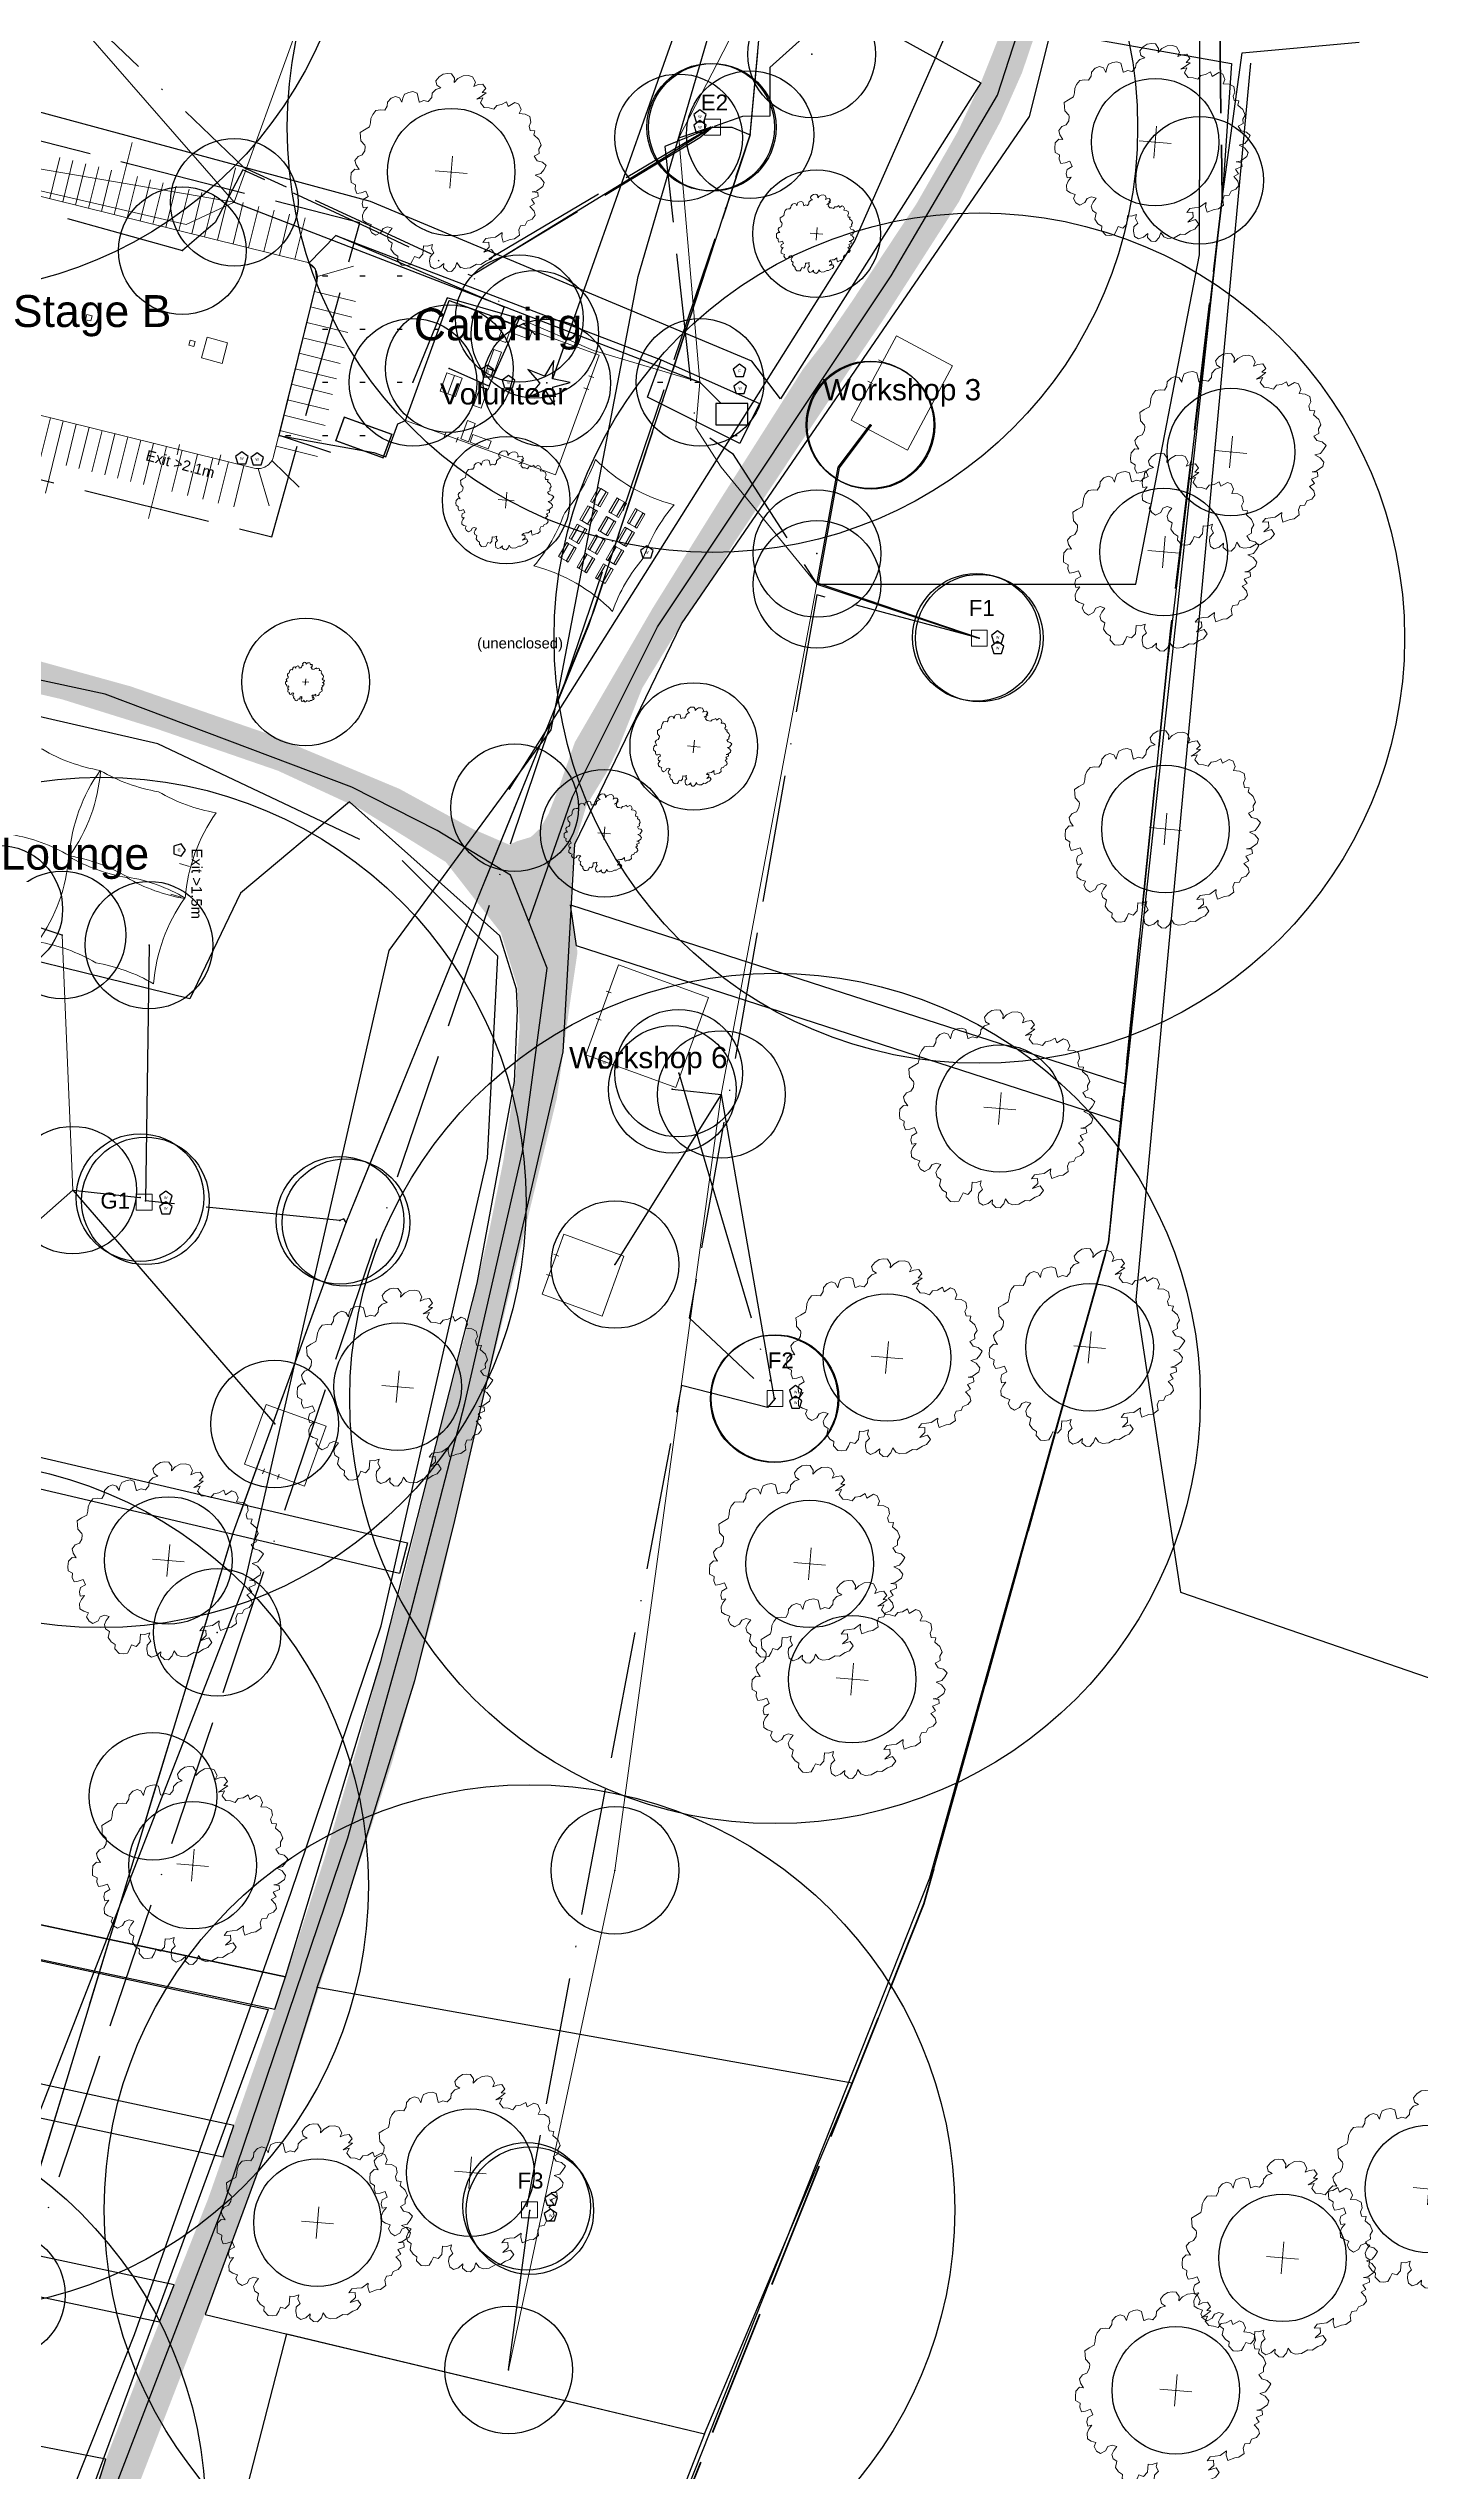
# Model space of a CAD drawing. Header units: metres. Extents: x 372109 to 376137, y 236217 to 239160.
# Drawn here: x 374267.7 to 374396.8, y 238028.4 to 238256.4 of the extents above; entities that cross this region are included whole.
import ezdxf

# ---------------------------------------------------------------- set-up
doc = ezdxf.new("R2010")
doc.units = ezdxf.units.M
doc.header["$MEASUREMENT"] = 0
doc.header["$PDMODE"] = 32
doc.header["$PDSIZE"] = 12
for name, pattern in [('ACAD_ISO02W100', [15, 12, -3]), ('ACAD_ISO05W100', [33, 24, -3, 0, -3, 0, -3]), ('ACAD_ISO11W100', [33, 12, -3, 12, -3, 0, -3])]:
    doc.linetypes.add(name, pattern=pattern)
for name, color, linetype, lineweight, true_color in [('Areas ... Backstage', 16, 'Continuous', 25, 0x800000), ('Areas ... Camping', 96, 'Continuous', 25, 0x008000), ('Fire ... Fire Blanket', 30, 'Continuous', 25, 0xff7f00), ('Fire ... Foam Extinguisher', 3, 'Continuous', 25, 0x00ff00), ('Fire ... Water Extinguisher', 1, 'Continuous', 25, 0xff0000), ('Heras (internal)', 16, 'Continuous', 25, 0x800000), ('Heras (perimeter)', 16, 'Continuous', 25, 0x800000), ('Labels', 18, 'Continuous', 25, 0x000000), ('License ... Labels', 18, 'Continuous', 25, 0x000000), ('License ... License Boundary', 1, 'ACAD_ISO02W100', 50, 0xff0000), ('License ... Music and Film', 3, 'ACAD_ISO02W100', 25, 0x00ff00), ('Lighting ... Festoon', 4, 'Continuous', 25, 0x00ffff), ('Natural ... Tree Stumps', 56, 'Continuous', 25, 0x808000), ('Natural ... Tree Symbols', 96, 'Continuous', 5, 0x008000), ('Natural ... Trees', 96, 'Continuous', 25, 0x008000), ('Natural ... Water', 176, 'Continuous', 25, 0x000080), ('NOC ... Copper', 9, 'ACAD_ISO05W100', 25, 0xc0c0c0), ('NOC ... DK', 18, 'Continuous', 13, 0x000000), ('NOC ... DK Names', 18, 'Continuous', 25, 0x000000), ('NOC ... DK Radius', 216, 'Continuous', 25, 0x800080), ('NOC ... Fibre', 2, 'ACAD_ISO11W100', 25, 0xffff00), ('NOC ... Switch', 30, 'Continuous', 25, 0xff7f00), ('Paths ... Fire', 253, 'Continuous', 25, 0xa0a0a4), ('Paths ... Roads', 56, 'Continuous', 25, 0x808000), ('Pedestrian Barrier', 6, 'Continuous', 25, 0xff00ff), ('Power ... 16', 4, 'Continuous', 25, 0x00ffff), ('Power ... 32', 5, 'Continuous', 25, 0x0000ff), ('Power ... 400-3', 1, 'Continuous', 25, 0xff0000), ('Power ... 63-3', 20, 'Continuous', 13, 0xfd5b07), ('Power ... Distro', 3, 'Continuous', 25, 0x00ff00), ('Power ... Generator', 4, 'Continuous', 25, 0x00ffff), ('Services ... Comms ... Ducts', 3, 'Continuous', 25, 0x00ff00), ('Services ... Comms ... Manholes', 3, 'Continuous', 25, 0x00ff00), ('Services ... Water Lines', 5, 'Continuous', 25, 0x0000ff), ('Services ... Water Points', 5, 'Continuous', 25, 0x0000ff), ('Streets', 18, 'Continuous', 25, 0x000000), ('Structures', 18, 'Continuous', 18, 0x000000), ('Structures ... Exits', 18, 'Continuous', 5, 0x000000), ('Structures ... Guys & Poles', 253, 'Continuous', 9, 0xa0a0a4), ('Structures ... Internal', 9, 'Continuous', 0, 0xc0c0c0), ('Water ... Labels', 136, 'Continuous', 25, 0x008080), ('Water ... Pipes', 136, 'Continuous', 25, 0x008080), ('Water ... Points', 136, 'Continuous', 25, 0x008080)]:
    doc.layers.add(name, color=color, linetype=linetype, lineweight=lineweight, true_color=true_color)
doc.styles.add('textstyle112', font='Arial.ttf')
doc.styles.add('textstyle115', font='Arial.ttf')
doc.styles.add('textstyle125', font='Arial.ttf')
doc.styles.add('textstyle14', font='Arial.ttf')
doc.styles.add('textstyle148', font='Arial.ttf')
doc.styles.add('textstyle149', font='Arial.ttf')
doc.styles.add('textstyle150', font='Arial.ttf')
doc.styles.add('textstyle151', font='Arial.ttf')
doc.styles.add('textstyle152', font='Arial.ttf')
doc.styles.add('textstyle16', font='Arial.ttf')
doc.styles.add('textstyle167', font='Arial.ttf')
doc.styles.add('textstyle17', font='Arial.ttf')
doc.styles.add('textstyle178', font='Arial.ttf')
doc.styles.add('textstyle55', font='Arial.ttf')
doc.styles.add('textstyle61', font='Arial.ttf')
doc.styles.add('textstyle62', font='Arial.ttf')
doc.styles.add('textstyle80', font='Arial.ttf')
pattern_1 = [(0, (0, 0), (0, 5), [0.5, -3])]

# ---------------------------------------------------------------- blocks, each defined once
blk = doc.blocks.new('Table 6ft')
at = {"layer": 'Structures ... Internal', "flags": 128}
blk.add_lwpolyline([(-0.9144, -0.381), (0.9144, -0.381), (0.9144, 0.381), (-0.9144, 0.381)], close=True, dxfattribs=at)
blk = doc.blocks.new('Fire Extinguisher - Water')
at = {"layer": 'Fire ... Water Extinguisher'}
for p, q in [((0, 0.62), (-0.59, 0.19)), ((-0.59, 0.19), (-0.37, -0.5)), ((0.59, 0.19), (0, 0.62)), ((0.37, -0.5), (0.59, 0.19)), ((-0.37, -0.5), (0.37, -0.5))]:
    blk.add_line(p, q, dxfattribs=at)
at = {"layer": 'Fire ... Water Extinguisher', "insert": (0, 0), "char_height": 0.05, "attachment_point": 5, "style": 'textstyle17'}
blk.add_mtext('\\H0.25;W', dxfattribs=at)
blk = doc.blocks.new('Clearspan 12x15')
at = {"layer": 'Structures', "flags": 128}
blk.add_lwpolyline([(9, -6), (9, 6), (-6, 6), (-6, -6)], close=True, dxfattribs=at)
blk = doc.blocks.new('Cold Room 2.4x4.8')
at = {"layer": 'Structures', "flags": 128}
blk.add_lwpolyline([(-2.4, -1.2), (2.4, -1.2), (2.4, 1.2), (-2.4, 1.2)], close=True, dxfattribs=at)
at = {"layer": 'Structures ... Internal'}
for p, q in [((2.35, 1.15), (-2.35, 1.15)), ((-2.35, 1.15), (-2.35, -1.15)), ((2.35, -1.15), (2.35, 1.15)), ((-2.35, -1.15), (2.35, -1.15))]:
    blk.add_line(p, q, dxfattribs=at)
blk = doc.blocks.new('Fire Blanket')
at = {"layer": 'Fire ... Fire Blanket'}
for p, q in [((-0.01, 0.63), (-0.6, 0.19)), ((-0.6, 0.19), (-0.37, -0.52)), ((0.6, 0.2), (-0.01, 0.63)), ((0.38, -0.51), (0.6, 0.2)), ((-0.37, -0.52), (0.38, -0.51))]:
    blk.add_line(p, q, dxfattribs=at)
at = {"layer": 'Fire ... Fire Blanket', "insert": (0, 0), "char_height": 1, "attachment_point": 5, "style": 'textstyle14'}
blk.add_mtext('\\H0.25;B', dxfattribs=at)
blk = doc.blocks.new('Generator')
at = {"layer": 'Power ... Generator', "flags": 128}
blk.add_lwpolyline([(-1.5, -1), (1.5, -1), (1.5, 1), (-1.5, 1)], close=True, dxfattribs=at)
blk = doc.blocks.new('Fire Extinguisher - Foam')
at = {"layer": 'Fire ... Foam Extinguisher'}
for p, q in [((-0.01, 0.63), (-0.6, 0.19)), ((-0.6, 0.19), (-0.37, -0.52)), ((0.6, 0.2), (-0.01, 0.63)), ((0.38, -0.51), (0.6, 0.2)), ((-0.37, -0.52), (0.38, -0.51))]:
    blk.add_line(p, q, dxfattribs=at)
at = {"layer": 'Fire ... Foam Extinguisher', "insert": (0, 0), "char_height": 1, "attachment_point": 5, "style": 'textstyle16'}
blk.add_mtext('\\H0.25;F', dxfattribs=at)
blk = doc.blocks.new('Clearspan 9x9')
at = {"layer": 'Structures', "flags": 128}
blk.add_lwpolyline([(4.5, -4.5), (4.5, 4.5), (-4.5, 4.5), (-4.5, -4.5)], close=True, dxfattribs=at)
blk = doc.blocks.new('Capri 28x38ft')
at = {"layer": 'Structures', "flags": 128}
blk.add_lwpolyline([(-5.7912, -4.2672, -0.0912408), (0, -4.2672, -0.0912408), (5.7912, -4.2672, -0.13580954), (5.7912, 4.2672, -0.0912408), (0, 4.2672, -0.0912408), (-5.7912, 4.2672, -0.13580954)], format="xyb", close=True, dxfattribs=at)
blk = doc.blocks.new('Tree')
at = {"layer": 'Natural ... Tree Symbols', "linetype": 'ByBlock'}
for p, q in [((-1.5, 0), (1.5, 0)), ((0, -1.5), (0, 1.5))]:
    blk.add_line(p, q, dxfattribs=at)
blk.add_lwpolyline([(-0.97, -7.72), (-1.22, -7.33), (-1.15, -6.93), (-1.6, -7.13), (-1.99, -7.13), (-1.99, -7.91), (-2.31, -8.32), (-2.76, -8.22), (-2.89, -8.61), (-3.08, -9.01), (-3.47, -9.11), (-3.85, -9.11), (-4.3, -8.71), (-4.3, -8.32), (-4.69, -8.11), (-5.01, -7.72), (-4.94, -7.13), (-5.32, -6.93), (-5.46, -6.53), (-5.32, -6.14), (-5.07, -5.74), (-5.52, -5.64), (-5.91, -5.83), (-6.09, -6.24), (-6.54, -6.53), (-6.93, -6.33), (-7.19, -5.94), (-7.06, -5.55), (-7.51, -5.44), (-7.89, -5.25), (-7.96, -4.75), (-7.83, -4.36), (-7.57, -3.96), (-7.96, -4.06), (-8.08, -3.66), (-8.02, -3.27), (-7.57, -2.97), (-7.83, -2.47), (-8.28, -2.67), (-8.66, -2.77), (-8.86, -2.37), (-8.86, -1.98), (-9.3, -1.78), (-9.36, -1.39), (-9.36, -0.89), (-9.04, -0.5), (-8.66, -0.5), (-8.98, -0.09), (-9.11, 0.3), (-8.86, 0.69), (-8.47, 0.89), (-8.28, 1.3), (-8.28, 1.69), (-8.32, 1.81), (-8.73, 2.18), (-8.79, 2.58), (-8.86, 2.97), (-8.47, 3.27), (-8.02, 3.57), (-7.96, 3.96), (-7.96, 4.36), (-7.83, 4.76), (-7.57, 5.15), (-7.12, 5.25), (-6.74, 5.25), (-6.54, 5.65), (-6.54, 6.04), (-6.22, 6.44), (-5.84, 6.63), (-5.46, 6.54), (-5.19, 6.14), (-5.14, 6.54), (-5.01, 6.93), (-4.62, 7.13), (-4.24, 7.23), (-3.85, 7.13), (-3.59, 6.34), (-3.53, 6.3), (-3.14, 6.5), (-2.76, 6.44), (-2.73, 6.44), (-2.44, 6.83), (-2.44, 7.23), (-2.12, 7.63), (-1.67, 7.82), (-2.05, 8.02), (-2.19, 8.42), (-1.92, 8.82), (-1.54, 9.12), (-1.15, 9.21), (-0.77, 9.21), (-0.45, 8.82), (-0.45, 8.42), (-0.13, 8.82), (0.32, 9.12), (0.83, 9.21), (1.22, 9.12), (1.54, 8.62), (1.41, 8.22), (1.8, 8.42), (2.25, 8.52), (2.57, 8.12), (2.25, 7.73), (2.63, 7.73), (2.18, 7.33), (1.8, 7.04), (2.37, 7.23), (2.18, 6.74), (2.57, 6.34), (3.02, 6.34), (3.47, 6.24), (3.72, 6.63), (4.17, 6.74), (4.62, 7.04), (4.81, 6.63), (5.39, 7.04), (5.77, 6.93), (6.03, 6.44), (5.9, 6.04), (6.47, 6.04), (6.92, 5.85), (7.06, 5.35), (6.92, 4.96), (7.06, 4.55), (7.51, 4.55), (7.44, 4.16), (7.96, 3.77), (8.21, 3.27), (8.02, 2.88), (8.08, 2.47), (7.64, 2.18), (7.96, 1.78), (8.47, 1.69), (8.86, 1.39), (8.66, 0.99), (8.41, 0.6), (7.89, 0.41), (8.41, 0.2), (8.79, -0.2), (8.72, -0.59), (8.14, -1.09), (7.76, -1.19), (8.27, -1.19), (8.34, -1.58), (7.76, -1.88), (8.08, -2.28), (7.64, -2.58), (8.08, -2.97), (8.21, -3.36), (7.96, -3.75), (7.51, -3.96), (7.37, -4.36), (6.92, -4.45), (6.8, -4.85), (6.92, -5.34), (6.47, -5.74), (6.09, -5.83), (5.45, -6.14), (5.26, -5.64), (5.26, -5.25), (4.68, -5.74), (4.23, -5.83), (3.78, -5.94), (3.53, -6.33), (4.1, -6.24), (4.17, -6.72), (3.72, -7.22), (4.42, -6.93), (4.75, -7.33), (4.42, -7.82), (4.04, -8.02), (3.53, -8.41), (3.14, -8.41), (2.57, -8.8), (1.99, -8.91), (1.6, -8.8), (1.28, -8.41), (1.15, -8.91), (0.83, -9.3), (0.45, -9.3), (0.06, -9.01), (0.06, -8.61), (-0.32, -9.01), (-0.77, -9.21), (-1.15, -9.01), (-1.29, -8.52), (-1.29, -8.11)], close=True, dxfattribs=at)
blk = doc.blocks.new('5ft Picnic Bench')
at = {"layer": 'Structures ... Internal', "flags": 128}
for points in [[(-0.76, 0.32), (0.76, 0.32), (0.76, 0.52), (-0.76, 0.52)], [(-0.76, -0.29), (0.76, -0.29), (0.76, 0.29), (-0.76, 0.29)], [(-0.76, -0.52), (0.76, -0.52), (0.76, -0.32), (-0.76, -0.32)]]:
    blk.add_lwpolyline(points, close=True, dxfattribs=at)
blk = doc.blocks.new('Clearspan 9x6')
at = {"layer": 'Structures', "flags": 128}
blk.add_lwpolyline([(4.5, -3), (4.5, 3), (-4.5, 3), (-4.5, -3)], close=True, dxfattribs=at)
blk = doc.blocks.new('Clearspan 6x6')
at = {"layer": 'Structures', "flags": 128}
blk.add_lwpolyline([(3, -3), (3, 3), (-3, 3), (-3, -3)], close=True, dxfattribs=at)

msp = doc.modelspace()

# ---------------------------------------------------------------- hatches: boundary and pattern name
at = {"layer": 'Areas ... Backstage', "transparency": 33554687}
h = msp.add_hatch(dxfattribs=at)
h.set_pattern_fill('ACAD_ISO07W100', color=256, style=0, pattern_type=0)
h.set_pattern_definition(pattern_1)
h.paths.add_polyline_path([(374294.75, 238238.82), (374292.21, 238236.21), (374292.8, 238235.66), (374292.97, 238234.53), (374289.38, 238220), (374298.31, 238218.41), (374299.45, 238218), (374300.57, 238221.08), (374301.31, 238221.41), (374305.41, 238232.69), (374310.2, 238230.98), (374310.57, 238232.08)], flags=0)
h = msp.add_hatch(dxfattribs=at)
h.set_pattern_fill('ACAD_ISO07W100', color=256, style=0, pattern_type=0)
h.set_pattern_definition(pattern_1)
h.paths.add_polyline_path([(374334.6, 238223), (374332.76, 238219.25), (374324.06, 238223.6), (374325.35, 238227.1)], flags=0)
at = {"layer": 'Paths ... Roads', "transparency": 33554687}
for points in [[(374311.08, 238181.49), (374316.83, 238175.83), (374316.95, 238178.56), (374317.23, 238181.56), (374318.33, 238185.2), (374320.19, 238188.24), (374321.34, 238190.62), (374323.57, 238196.23), (374327.25, 238202.27), (374330.41, 238206.96), (374332.23, 238209.92), (374337.11, 238217.25), (374342.17, 238224.86), (374346.14, 238230.73), (374349.26, 238235.59), (374353.39, 238242.03), (374355.46, 238246.15), (374357.28, 238249.56), (374359.3, 238254.13), (374360.92, 238258.91), (374363.19, 238265.51), (374365.01, 238271.02), (374366.51, 238276.64), (374368.05, 238281.7), (374370.19, 238287.74), (374372.1, 238292.68), (374373.55, 238296.08), (374376.19, 238298.18), (374379.75, 238298.79), (374383.39, 238297.9), (374389.34, 238296.44), (374396.51, 238294.34), (374405.5, 238291.75), (374409.35, 238290.69), (374411.65, 238293.57), (374400.64, 238296.52), (374392.34, 238298.91), (374384.53, 238302.07), (374381, 238305.59), (374373.03, 238308.91), (374370.76, 238302.68), (374368.17, 238294.42), (374367.08, 238289.56), (374364.69, 238281.46), (374362.34, 238273.97), (374360.76, 238268.5), (374358.49, 238262.15), (374357.36, 238258.06), (374355.41, 238253.16), (374353.27, 238248.62), (374349.38, 238241.82), (374343.31, 238232.63), (374340.68, 238228.79), (374338.69, 238226.23), (374330.68, 238213.6), (374324.56, 238203.76), (374317.23, 238191.13), (374315.86, 238187.24), (374314.76, 238184.41), (374313.99, 238183.07), (374313.1, 238182.22), (374311.77, 238181.82)], [(374158.92, 238195.58), (374159.41, 238192.26), (374171.23, 238194.13), (374186.78, 238196.07), (374196.98, 238197.2), (374209.61, 238198.66), (374219.82, 238200.12), (374232.13, 238200.69), (374240.79, 238200.12), (374249.21, 238199.15), (374258.53, 238197.61), (374268.97, 238195.18), (374277.8, 238192.43), (374289.3, 238188.46), (374296.99, 238184.9), (374305.09, 238179.87), (374310.27, 238173.23), (374311.81, 238168.21), (374312.05, 238164.25), (374311.65, 238159.55), (374310.51, 238151.78), (374309.14, 238144.97), (374307.11, 238136.15), (374304.2, 238125.13), (374301.2, 238112.83), (374296.91, 238097.12), (374293.67, 238086.1), (374289.54, 238073.47), (374282.74, 238054.12), (374276.34, 238037.92), (374269.94, 238021.4), (374264.68, 238007.64), (374253.91, 237977.43), (374246.95, 237959.7), (374239.74, 237941.72), (374236.82, 237936.86), (374235.28, 237935.89), (374233.18, 237935.24), (374231.32, 237935.73), (374224.84, 237938.64), (374221.6, 237932.73), (374224.76, 237929.65), (374227.19, 237926.74), (374229.13, 237923.01), (374228, 237917.75), (374222.65, 237904.63), (374213.99, 237880.99), (374207.59, 237862.52), (374202.81, 237851.11), (374197.63, 237840.34), (374191.64, 237829.81), (374187.75, 237823.65), (374182.89, 237818.96), (374179.73, 237817.01), (374186.78, 237813.94), (374189.53, 237818.88), (374194.39, 237825.52), (374200.63, 237834.02), (374203.95, 237840.98), (374205.16, 237846.09), (374208.56, 237853.94), (374211.88, 237862.36), (374215.69, 237873.05), (374223.7, 237894.51), (374230.02, 237908.11), (374233.02, 237913.38), (374236.42, 237923.58), (374241.44, 237936.38), (374247.92, 237952.17), (374250.35, 237957.51), (374255.69, 237972.25), (374260.55, 237985.93), (374267.27, 238004.23), (374274.15, 238021.89), (374283.3, 238045.53), (374288.89, 238060.68), (374295.45, 238081.08), (374300.07, 238095.25), (374304.28, 238110.48), (374307.44, 238124.57), (374312.13, 238143.6), (374315.53, 238157.61), (374316.75, 238166.43), (374317.48, 238171.37), (374316.83, 238175.83), (374311.08, 238181.49), (374307.68, 238182.95), (374300.71, 238186.76), (374288.32, 238191.94), (374275.45, 238196.39), (374263.46, 238199.71), (374247.03, 238202.63), (374236.26, 238203.76), (374224.84, 238204.01), (374213.66, 238203.12), (374189.78, 238200.36), (374170.42, 238197.04)]]:
    msp.add_hatch(color=256, dxfattribs=at).paths.add_polyline_path(points, flags=0)

# ---------------------------------------------------------------- linework, layer by layer
at = {"layer": 'Areas ... Backstage', "flags": 128}
msp.add_lwpolyline([(374294.75, 238238.82), (374292.21, 238236.21), (374292.8, 238235.66), (374292.97, 238234.53), (374289.38, 238220), (374298.31, 238218.41), (374299.45, 238218), (374300.57, 238221.08), (374301.31, 238221.41), (374305.41, 238232.69), (374310.2, 238230.98), (374310.57, 238232.08), (374294.75, 238238.82), (374294.75, 238238.82)], dxfattribs=at)
msp.add_lwpolyline([(374199.22, 238005.1), (374239.41, 237997.06), (374242.82, 238007.54), (374250.12, 238005.36), (374248.52, 238000.99), (374259.98, 237996.91), (374265, 237996), (374269, 238008), (374281, 238006), (374281, 238006), (374290.15, 238041.39), (374329.44, 238032.01), (374301.43, 237960.2), (374286.33, 237963.18), (374283, 237957), (374236.72, 237922.36), (374227.59, 237924.16), (374225.21, 237917.77), (374224.02, 237917.69), (374189.48, 237925.74), (374149, 237935), (374152, 237952), (374185, 237946)], close=True, dxfattribs=at)
at = {"layer": 'Areas ... Camping', "flags": 128}
for points in [[(374289.64, 238289.51), (374346.39, 238285.36), (374342.12, 238260.51), (374355.41, 238253.16), (374336.58, 238223.43), (374333.88, 238227), (374298, 238242), (374264.47, 238251.06), (374223, 238259), (374230, 238270), (374236, 238277), (374243, 238274), (374253, 238289)], [(374372.86, 238197.64), (374367.43, 238144.1), (374350.07, 238081.85), (374343.32, 238064.98), (374293, 238074), (374295.45, 238081.08), (374302.17, 238102.87), (374305.86, 238117.52), (374316.14, 238162.02), (374317.23, 238181.56), (374327.25, 238202.27), (374360, 238250), (374362, 238258), (374379, 238255), (374378.12, 238242.25)], [(374296.04, 238185.54), (374285.79, 238176.94), (374281, 238167), (374255.24, 238173.34), (374225, 238173), (374212, 238157), (374187, 238161), (374174.96, 238099.34), (374208.82, 238092.24), (374290, 238075), (374298.98, 238104.65), (374308.05, 238140.24), (374311.57, 238159.23), (374311.85, 238165.91), (374311.73, 238167.9), (374310.19, 238172.92), (374296.04, 238185.54)], [(374215.18, 238087.62), (374288.39, 238071.92), (374267.33, 238014.56), (374265.65, 238010.07), (374245, 238014), (374242.5, 238006.57), (374239.41, 237997.06), (374199.22, 238005.1), (374185, 237946), (374152, 237952), (374149.28, 237952.62), (374165.03, 238048.69), (374204.79, 238041.01)], [(374288.45, 238059.49), (374282.45, 238043.22), (374329.44, 238032.01), (374343.32, 238064.98), (374293, 238074)]]:
    msp.add_lwpolyline(points, close=True, dxfattribs=at)
at = {"layer": 'Heras (internal)'}
for p, q in [((374324.06, 238223.6), (374325.35, 238227.1)), ((374325.35, 238227.1), (374334.6, 238223)), ((374332.76, 238219.25), (374324.06, 238223.6)), ((374334.6, 238223), (374332.76, 238219.25)), ((374282.45, 238043.22), (374329.44, 238032.01))]:
    msp.add_line(p, q, dxfattribs=at)
at = {"layer": 'Heras (perimeter)', "flags": 128}
msp.add_lwpolyline([(374003.72, 237965.11), (374001.89, 237943.92), (374006.51, 237936.07), (374027.59, 237925.79), (374046.75, 237938.45), (374055.03, 237955.12), (374057.99, 237958.55), (374066.62, 237958.08), (374074.32, 237954.02), (374134.45, 237938.74), (374162.92, 237931.43), (374189.48, 237925.74), (374224.02, 237917.69), (374225.21, 237917.77), (374227.59, 237924.16), (374236.72, 237922.36), (374283, 237957), (374286.33, 237963.18), (374301.43, 237960.2), (374350.62, 238084.29), (374367.43, 238144.1), (374378.12, 238242.25), (374380, 238256), (374391, 238257)], dxfattribs=at)
at = {"layer": 'License ... License Boundary', "flags": 128}
msp.add_lwpolyline([(374191.54, 238455.62), (374198.75, 238453.27), (374202.8, 238449.22), (374203.12, 238443.96), (374200.05, 238438.7), (374197.29, 238434.97), (374188.63, 238427.04), (374181.74, 238422.91), (374180.21, 238402.42), (374174.78, 238385.58), (374166.44, 238370.51), (374158.59, 238361.36), (374160.04, 238344.92), (374159.4, 238330.75), (374153.65, 238324.52), (374151.86, 238310.35), (374135.83, 238290.91), (374130.81, 238274.72), (374130.62, 238258.86), (374133.42, 238247.48), (374130.92, 238230.28), (374131.05, 238216.12), (374127.88, 238208.87), (374119.34, 238199.9), (374107.1, 238191.12), (374103.14, 238189.29), (374096.6, 238192.89), (374092.31, 238179.02), (374099.96, 238175.6), (374102.16, 238169.42), (374103.22, 238162.44), (374102.04, 238157.71), (374099.06, 238152.99), (374096.6, 238144.11), (374094.35, 238138.79), (374082.05, 238119.57), (374075.08, 238110.94), (374070.35, 238101.48), (374066.8, 238091.9), (374058.99, 238087.76), (374051.37, 238086.85), (374042.95, 238084.5), (374025.7, 238072.44), (374011.13, 238061.1), (374003.27, 238042.07), (373997.6, 238031.79), (373997.93, 238021.74), (373998.74, 238015.27), (373990.72, 237997.77), (373993.96, 237987.17), (373994.44, 237967.33), (373997.28, 237951.78), (374006.51, 237936.07), (374018.01, 237930.32), (374027.59, 237925.79), (374046.75, 237938.45), (374051.6, 237947.2), (374055.03, 237955.12), (374057.99, 237958.55), (374066.62, 237958.08), (374074.32, 237954.02), (374081.83, 237952.18), (374100.44, 237947.57), (374134.45, 237938.74), (374153.4, 237933.64), (374181.66, 237927.16), (374207.33, 237920.93), (374224.02, 237917.69), (374225.21, 237917.77), (374227.59, 237924.16), (374236.72, 237922.36), (374242.88, 237936.88), (374251.71, 237957.29), (374257.05, 237969.03), (374301.43, 237960.2), (374350.07, 238081.85), (374367.43, 238144.1), (374373.26, 238201.59), (374378.12, 238242.25), (374377.47, 238290.02), (374377.95, 238296.18), (374399.01, 238291.64), (374454.73, 238276.03), (374505.01, 238380.71), (374430, 238410), (374415.05, 238418.16), (374382.22, 238433.54), (374364.22, 238444.46), (374191.87, 238462.99)], close=True, dxfattribs=at)
at = {"layer": 'License ... Music and Film', "flags": 128}
msp.add_lwpolyline([(374242, 238222), (374288.74, 238210.46), (374297, 238240), (374250, 238252)], close=True, dxfattribs=at)
at = {"layer": 'Lighting ... Festoon', "flags": 128}
for points in [[(374311.06, 238186.7), (374343.55, 238238.25), (374359.7, 238274.83), (374370, 238310), (374362.03, 238426.38), (374344.52, 238410.82), (374320.4, 238377.74), (374292.19, 238332.8), (374270, 238310), (374238.88, 238277.94), (374224.58, 238260.37), (374203.62, 238225.93), (374183, 238209), (374186.3, 238200.45)], [(374297, 238182), (374278, 238191), (374243, 238199), (374219, 238199), (374191, 238196), (374185.77, 238166.57), (374177, 238111), (374170, 238071), (374164, 238037), (374157, 237995), (374147, 237936)], [(374268.68, 238023.39), (374275.8, 238041.33), (374290.53, 238082.85), (374299, 238108), (374309, 238152), (374310, 238171), (374301, 238180)]]:
    msp.add_lwpolyline(points, dxfattribs=at)
at = {"layer": 'Natural ... Tree Stumps'}
for p in [(374339.51, 238255.87), (374340, 238208.89)]:
    msp.add_point(p, dxfattribs=at)
at = {"layer": 'Natural ... Trees'}
for p in [(374371.82, 238247.59), (374305.6, 238244.77), (374339.97, 238238.98), (374378.95, 238218.44), (374310.77, 238213.91), (374372.63, 238209.04), (374291.9, 238196.8), (374328.42, 238190.74), (374320, 238182.57), (374372.79, 238182.97), (374357.21, 238156.68), (374346.6, 238133.25), (374365.66, 238134.22), (374300.56, 238130.5), (374278.99, 238114.16), (374339.33, 238113.84), (374343.32, 238102.99), (374281.29, 238085.49), (374307.39, 238056.57), (374397.57, 238055.03), (374293.02, 238051.87), (374383.8, 238048.55), (374373.76, 238036.08)]:
    msp.add_point(p, dxfattribs=at)
at = {"layer": 'Natural ... Water', "flags": 128}
msp.add_lwpolyline([(374380.8, 238255.02), (374370.01, 238138.69), (374374.21, 238111.19), (374418.8, 238095.8), (374461.3, 238102.2), (374492.9, 238096.3), (374559, 238068.8)], dxfattribs=at)
at = {"layer": 'NOC ... Copper'}
for p, q in [((374277.18, 238172.05), (374276.84, 238147.99)), ((374327, 238160), (374336.06, 238129.4))]:
    msp.add_line(p, q, dxfattribs=at)
at = {"layer": 'NOC ... Copper', "flags": 128}
for points in [[(374346, 238264), (374335.57, 238254.61), (374335.56, 238250.03), (374333, 238250), (374330.17, 238248.99)], [(374330.17, 238248.99), (374325.8, 238246.2), (374307.5, 238235), (374313.47, 238229.52)]]:
    msp.add_lwpolyline(points, dxfattribs=at)
at = {"layer": 'NOC ... Copper'}
msp.add_lwpolyline([(374355.28, 238200.93), (374340.15, 238206.07), (374342.13, 238216.96), (374345.09, 238220.94)], dxfattribs=at)
at = {"layer": 'NOC ... DK', "flags": 128}
for points in [[(374329.42, 238248.24), (374330.92, 238248.24), (374330.92, 238249.74), (374329.42, 238249.74)], [(374354.53, 238200.18), (374356.03, 238200.18), (374356.03, 238201.68), (374354.53, 238201.68)], [(374275.96, 238147.11), (374277.46, 238147.11), (374277.46, 238148.61), (374275.96, 238148.61)], [(374335.31, 238128.65), (374336.81, 238128.65), (374336.81, 238130.15), (374335.31, 238130.15)], [(374312.21, 238052.31), (374313.71, 238052.31), (374313.71, 238053.81), (374312.21, 238053.81)]]:
    msp.add_lwpolyline(points, close=True, dxfattribs=at)
at = {"layer": 'NOC ... DK Radius'}
for centre in [(374256.69, 238273.37), (374330.17, 238248.99), (374355.28, 238200.93), (374272.65, 238147.84), (374336.06, 238129.4), (374257.81, 238083.58), (374312.96, 238053.06), (374242.51, 238024.43)]:
    msp.add_circle(centre, 40, dxfattribs=at)
at = {"layer": 'NOC ... Fibre', "flags": 128}
for points in [[(374338.23, 238302.56), (374338.84, 238302.36), (374339.44, 238302.56), (374337.01, 238284.26), (374333.69, 238248.21), (374243.03, 237980.35), (374242, 237983)], [(374256.69, 238273.37), (374286.09, 238245.22), (374307.19, 238235.48), (374328.46, 238248.05), (374330.17, 238248.99)], [(374330.17, 238248.99), (374329, 238248), (374307.5, 238235), (374298.6, 238239.14), (374286, 238245), (374283.39, 238240.02), (374280.31, 238237.39)], [(374330.17, 238248.99), (374332, 238249), (374333.72, 238248.28), (374318.98, 238203.45), (374311.57, 238184.98), (374295.71, 238145.96), (374295.3, 238145.8), (374295.14, 238146.15)], [(374330.17, 238248.99), (374325.69, 238247.18), (374328.61, 238220.7), (374332.06, 238218.29), (374340, 238206), (374355.28, 238200.93)], [(374355.28, 238200.93), (374340, 238205), (374328, 238137), (374336.06, 238129.4)], [(374242, 237983), (374243.03, 237980.29), (374247.38, 237993.7), (374251, 238005), (374263.29, 238045.08), (374277.55, 238091.96), (374285.14, 238116.87), (374295.71, 238145.95), (374295.5, 238146.3), (374295.14, 238146.15)], [(374336.06, 238129.4), (374335.34, 238128.56), (374327.25, 238130.61), (374312.7, 238053.4)]]:
    msp.add_lwpolyline(points, dxfattribs=at)
at = {"layer": 'NOC ... Fibre'}
for points in [[(374254.51, 238236.41), (374255.05, 238244.46), (374280.31, 238237.39)], [(374295.14, 238146.15), (374294.5, 238146.2), (374276.84, 238147.99)]]:
    msp.add_lwpolyline(points, dxfattribs=at)
at = {"layer": 'NOC ... Switch'}
for p in [(374330.17, 238248.99), (374280.31, 238237.39), (374313.47, 238229.52), (374345.09, 238220.94), (374355.28, 238200.93), (374277.18, 238172.05), (374327, 238160), (374276.84, 238147.99), (374295.14, 238146.15), (374336.06, 238129.4), (374312.7, 238053.4)]:
    msp.add_point(p, dxfattribs=at)
at = {"layer": 'Paths ... Fire', "flags": 128}
for points in [[(374368.57, 238155.44), (374317.39, 238171.97), (374316.83, 238175.83), (374369, 238159), (374368.57, 238155.44)], [(374285.14, 238061), (374213.58, 238076.37), (374212.88, 238073.24), (374284.15, 238058.04), (374285.14, 238061)]]:
    msp.add_lwpolyline(points, dxfattribs=at)
for points in [[(374301.48, 238115.83), (374300.74, 238112.92), (374180.63, 238141.11), (374181.1, 238143.9), (374301.49, 238115.83)], [(374173.07, 238096.57), (374289, 238071.95), (374290, 238075), (374173.6, 238099.72)], [(374168.54, 238069.69), (374167.88, 238065.73), (374278.15, 238042.52), (374279.54, 238046.02)], [(374165.33, 238050.55), (374164.74, 238046.84), (374272, 238026), (374273.12, 238029.61)]]:
    msp.add_lwpolyline(points, close=True, dxfattribs=at)
at = {"layer": 'Pedestrian Barrier'}
for p, q in [((374294.75, 238238.82), (374325.35, 238227.1)), ((374294.29, 238218.38), (374289.55, 238219.95))]:
    msp.add_line(p, q, dxfattribs=at)
at = {"layer": 'Power ... 16', "flags": 128}
msp.add_lwpolyline([(374269, 238173), (374266, 238174), (374263.05, 238175.43)], dxfattribs=at)
at = {"layer": 'Power ... 32'}
for p, q in [((374376, 238277), (374376, 238244)), ((374327, 238248), (374330, 238249)), ((374340, 238206), (374355, 238201)), ((374331, 238158), (374321, 238142)), ((374326.4, 238158.49), (374331, 238158)), ((374331, 238158), (374335.98, 238129.37)), ((374270, 238149), (374276.33, 238148.3)), ((374270, 238149), (374289, 238127)), ((374311, 238038), (374313, 238053))]:
    msp.add_line(p, q, dxfattribs=at)
at = {"layer": 'Power ... 32', "flags": 128}
for points in [[(374340, 238206), (374370, 238206), (374376, 238237), (374376, 238244)], [(374312, 238231), (374305.21, 238232.94), (374302, 238225)], [(374312, 238231), (374309.15, 238224.64), (374305.42, 238226.29)], [(374340, 238206), (374342, 238217), (374345, 238221)]]:
    msp.add_lwpolyline(points, dxfattribs=at)
at = {"layer": 'Power ... 400-3'}
for p, q in [((374285.19, 238241.93), (374329, 238225)), ((374329, 238225), (374331, 238223))]:
    msp.add_line(p, q, dxfattribs=at)
at = {"layer": 'Power ... 63-3'}
for p, q in [((374285.19, 238241.93), (374259, 238272)), ((374296.01, 238271.88), (374285.19, 238241.93)), ((374327, 238248), (374335.84, 238265.13)), ((374329, 238225), (374327, 238248)), ((374331, 238158), (374340, 238206)), ((374269, 238173), (374270, 238149)), ((374321, 238085), (374331, 238158)), ((374254.02, 238134.89), (374270, 238149)), ((374311, 238038), (374321, 238085))]:
    msp.add_line(p, q, dxfattribs=at)
at = {"layer": 'Power ... 63-3', "flags": 128}
for points in [[(374285.19, 238241.93), (374254.22, 238247.25), (374249, 238243)], [(374285.19, 238241.93), (374280.66, 238239.84), (374255.94, 238245.56), (374253, 238236)], [(374329, 238225), (374319, 238228), (374312, 238231)], [(374329, 238225), (374328.61, 238220.7), (374331, 238217), (374340, 238206)]]:
    msp.add_lwpolyline(points, dxfattribs=at)
at = {"layer": 'Power ... Distro'}
for p in [(374327, 238248), (374330, 238249), (374376, 238244), (374285.19, 238241.93), (374312, 238231), (374302, 238225), (374305.42, 238226.29), (374329, 238225), (374345, 238221), (374340, 238206), (374355, 238201), (374263.05, 238175.43), (374269, 238173), (374326.4, 238158.49), (374331, 238158), (374270, 238149), (374276.33, 238148.3), (374321, 238142), (374335.98, 238129.37), (374289, 238127), (374321, 238085), (374313, 238053), (374311, 238038)]:
    msp.add_point(p, dxfattribs=at)
at = {"layer": 'Services ... Comms ... Ducts'}
msp.add_lwpolyline([(374152.29, 237711.93), (374161.84, 237755.27), (374168.52, 237786.56), (374174.41, 237807.42), (374185.25, 237823.94), (374205, 237860), (374215.44, 237890.77), (374224.95, 237918.67), (374243.03, 237980.29), (374250.63, 238003.72), (374263.29, 238045.08), (374285.13, 238116.84), (374295.71, 238145.95), (374318.56, 238202.15), (374333.72, 238248.29), (374337.01, 238284.26), (374343.96, 238336.67), (374350.11, 238381.6), (374354.29, 238435.53), (374303.85, 238444.18), (374237.27, 238454.46)], dxfattribs=at)
at = {"layer": 'Services ... Comms ... Manholes'}
for p in [(374333.72, 238248.29), (374311.57, 238184.98), (374295.71, 238145.95), (374277.55, 238091.96), (374263.29, 238045.08)]:
    msp.add_point(p, dxfattribs=at)
at = {"layer": 'Services ... Water Lines'}
msp.add_lwpolyline([(374148.09, 237704.75), (374156.87, 237758.16), (374173.69, 237813.4), (374183.94, 237845.23), (374197.84, 237887.42), (374215.64, 237928.14), (374241.74, 238004.96), (374264.9, 238057.15), (374286.12, 238111.78), (374299.78, 238171.53), (374315.01, 238192.29), (374323.19, 238234.94), (374338.55, 238287.61), (374351.24, 238357.85), (374354.41, 238438.57), (374408.79, 238537.1), (374457.08, 238633.43)], dxfattribs=at)
at = {"layer": 'Services ... Water Points'}
msp.add_point((374283.59, 238107.39), dxfattribs=at)
at = {"layer": 'Streets', "flags": 128}
for points in [[(374312.91, 238174.26), (374317, 238186), (374325, 238202), (374347, 238235), (374357, 238252), (374368, 238286), (374375.11, 238308.01)], [(374312.91, 238174.26), (374311.19, 238178.64), (374304.28, 238182.83), (374296.26, 238186.9), (374273.06, 238195.66), (374252.34, 238200.11), (374234.08, 238202.2), (374211.26, 238201.22), (374196.2, 238199.11)], [(374229.45, 237914.15), (374243.6, 237947.32), (374257.48, 237981.45), (374272.39, 238022.78), (374284.04, 238053.05), (374295.89, 238088.08), (374301.81, 238109.3), (374306.87, 238128.92), (374312.3, 238152.61), (374314.64, 238169.88), (374312.91, 238174.26)]]:
    msp.add_lwpolyline(points, dxfattribs=at)
at = {"layer": 'Structures', "flags": 128}
msp.add_lwpolyline([(374251.15, 238225.8), (374287.07, 238216.93, 0.414214), (374288.89, 238218.02), (374292.97, 238234.53, 0.414214), (374291.87, 238236.34), (374255.95, 238245.22, 0.414214), (374254.14, 238244.12), (374250.06, 238227.62, 0.414214)], format="xyb", close=True, dxfattribs=at)
for points in [[(374271.21, 238230.89), (374271.7, 238230.77), (374271.82, 238231.25), (374271.33, 238231.37)], [(374280.92, 238228.49), (374281.4, 238228.37), (374281.52, 238228.85), (374281.04, 238228.97)]]:
    msp.add_lwpolyline(points, close=True, dxfattribs=at)
at = {"layer": 'Structures ... Exits'}
for p, q in [((374318.55, 238225.61), (374319.02, 238225.44)), ((374345.78, 238227.12), (374346.22, 238226.88)), ((374318.09, 238224.49), (374318.56, 238224.32)), ((374344.78, 238225.12), (374345.22, 238224.88)), ((374279.81, 238218.18), (374280.05, 238219.15)), ((374304.91, 238219.77), (374305.09, 238220.23)), ((374306.08, 238219.38), (374306.25, 238219.85)), ((374283.69, 238217.22), (374283.93, 238218.19)), ((374280.99, 238179.46), (374280.03, 238179.73)), ((374280.2, 238176.57), (374279.23, 238176.84)), ((374320.18, 238167.73), (374320.65, 238167.56)), ((374319.24, 238165.15), (374319.71, 238164.98)), ((374315.25, 238142.96), (374315.72, 238142.79)), ((374314.56, 238141.06), (374315.03, 238140.89)), ((374287.86, 238122.3), (374288.03, 238122.77)), ((374289.26, 238121.81), (374289.43, 238122.28))]:
    msp.add_line(p, q, dxfattribs=at)
at = {"layer": 'Structures ... Guys & Poles'}
for p, q in [((374267.84, 238242.28), (374268.8, 238246.16)), ((374273.91, 238240.78), (374275.59, 238247.57)), ((374269.06, 238241.98), (374270.02, 238245.86)), ((374270.27, 238241.68), (374271.23, 238245.56)), ((374271.48, 238241.38), (374272.44, 238245.26)), ((374272.7, 238241.08), (374273.66, 238244.96)), ((374275.13, 238240.48), (374276.08, 238244.36)), ((374276.34, 238240.18), (374277.3, 238244.06)), ((374283.62, 238238.38), (374285.3, 238245.18)), ((374277.55, 238239.88), (374278.51, 238243.76)), ((374278.77, 238239.58), (374279.73, 238243.46)), ((374279.98, 238239.28), (374280.94, 238243.16)), ((374281.19, 238238.98), (374282.15, 238242.86)), ((374282.41, 238238.68), (374283.37, 238242.56)), ((374285.08, 238238.02), (374286.04, 238241.9)), ((374286.53, 238237.66), (374287.49, 238241.54)), ((374287.99, 238237.3), (374288.95, 238241.18)), ((374289.44, 238236.94), (374290.4, 238240.82)), ((374290.9, 238236.58), (374291.86, 238240.46)), ((374294.75, 238238.82), (374292.21, 238236.21)), ((374296.41, 238235.94), (374293.01, 238234.94)), ((374296.61, 238232.6), (374292.73, 238233.55)), ((374295.89, 238229.68), (374292.01, 238230.64)), ((374296.25, 238231.14), (374292.37, 238232.1)), ((374295.53, 238228.23), (374291.65, 238229.19)), ((374294.81, 238225.31), (374290.93, 238226.27)), ((374295.17, 238226.77), (374291.29, 238227.73)), ((374294.09, 238222.4), (374290.21, 238223.36)), ((374294.45, 238223.86), (374290.57, 238224.82)), ((374267.9, 238221.66), (374266.94, 238217.78)), ((374269.11, 238221.36), (374267.44, 238214.57)), ((374270.33, 238221.06), (374269.37, 238217.18)), ((374293.73, 238220.95), (374289.85, 238221.91)), ((374271.54, 238220.76), (374270.58, 238216.88)), ((374272.76, 238220.46), (374271.8, 238216.58)), ((374273.97, 238220.16), (374273.01, 238216.28)), ((374275.18, 238219.86), (374274.22, 238215.98)), ((374276.4, 238219.56), (374275.44, 238215.68)), ((374277.61, 238219.26), (374276.65, 238215.38)), ((374278.82, 238218.96), (374277.14, 238212.17)), ((374293.01, 238218.03), (374289.13, 238218.99)), ((374293.37, 238219.49), (374289.49, 238220.45)), ((374280.28, 238218.6), (374279.32, 238214.72)), ((374281.74, 238218.24), (374280.78, 238214.36)), ((374283.19, 238217.88), (374282.23, 238214)), ((374284.65, 238217.53), (374283.69, 238213.64)), ((374286.1, 238217.17), (374285.14, 238213.28)), ((374288.47, 238213.39), (374287.44, 238216.88)), ((374291.31, 238215.13), (374288.73, 238217.63))]:
    msp.add_line(p, q, dxfattribs=at)
at = {"layer": 'Structures ... Internal'}
for p, q in [((374282.12, 238227.3), (374282.64, 238229.23)), ((374282.64, 238229.23), (374284.57, 238228.71)), ((374284.57, 238228.71), (374284.05, 238226.78)), ((374284.05, 238226.78), (374282.12, 238227.3))]:
    msp.add_line(p, q, dxfattribs=at)
at = {"layer": 'Water ... Pipes'}
msp.add_line((374338.7, 238292.19), (374315.14, 238225.34), dxfattribs=at)
at = {"layer": 'Water ... Points'}
for p, q in [((374314.38, 238225.57), (374312.8, 238226.2)), ((374312.8, 238226.2), (374313.93, 238224.92)), ((374315.24, 238227.04), (374314.38, 238225.57)), ((374315.14, 238225.34), (374315.24, 238227.04)), ((374313.93, 238224.92), (374312.85, 238223.61)), ((374312.85, 238223.61), (374314.41, 238224.3)), ((374314.41, 238224.3), (374315.32, 238222.86)), ((374316.8, 238224.98), (374315.14, 238225.34)), ((374315.15, 238224.55), (374316.8, 238224.98)), ((374315.32, 238222.86), (374315.15, 238224.55))]:
    msp.add_line(p, q, dxfattribs=at)
msp.add_point((374314.6, 238224.94), dxfattribs=at)

# ---------------------------------------------------------------- block references
at = {"layer": 'Fire ... Fire Blanket'}
msp.add_blockref('Fire Blanket', (374311, 238225), dxfattribs=at)
at = {"layer": 'Fire ... Foam Extinguisher'}
msp.add_blockref('Fire Extinguisher - Foam', (374332.73, 238226.06), dxfattribs=at)
at = {"layer": 'Fire ... Water Extinguisher'}
for p in [(374329, 238250), (374329, 238249), (374309, 238226), (374332.78, 238224.44), (374285.91, 238217.84), (374287.35, 238217.74), (374324, 238209), (374357, 238201), (374357, 238200), (374320, 238161), (374278.75, 238148.28), (374278.75, 238147.28), (374338, 238130), (374338, 238129), (374315, 238054), (374314.95, 238052.52)]:
    msp.add_blockref('Fire Extinguisher - Water', p, dxfattribs=at)
at = {"layer": 'Fire ... Water Extinguisher', "rotation": 269.6090047494812}
msp.add_blockref('Fire Extinguisher - Water', (374280, 238181), dxfattribs=at)
at = {"layer": 'Natural ... Tree Symbols', "rotation": 355}
for p in [(374371.82, 238247.59), (374305.6, 238244.77), (374378.95, 238218.44), (374372.63, 238209.04), (374372.79, 238182.97), (374357.21, 238156.68), (374365.66, 238134.22), (374346.6, 238133.25), (374300.56, 238130.5), (374278.99, 238114.16), (374339.33, 238113.84), (374343.32, 238102.99), (374281.29, 238085.49), (374307.39, 238056.57), (374397.57, 238055.03), (374293.02, 238051.87), (374383.8, 238048.55), (374373.76, 238036.08)]:
    msp.add_blockref('Tree', p, dxfattribs=at)
for p, xscale, yscale in [((374339.97, 238238.98), 0.4, 0.4), ((374310.77, 238213.91), 0.5, 0.5), ((374291.9, 238196.8), 0.2, 0.2), ((374328.42, 238190.74), 0.4, 0.4), ((374320, 238182.57), 0.4, 0.4)]:
    msp.add_blockref('Tree', p, dxfattribs=dict(at, xscale=xscale, yscale=yscale))
at = {"layer": 'Power ... Generator'}
msp.add_blockref('Generator', (374332, 238222), dxfattribs=at)
at = {"layer": 'Structures'}
for name, p, rotation in [('Clearspan 12x15', (374309, 238225), 340.0000000000001), ('Clearspan 9x6', (374348, 238224), 61.85977912094803), ('Cold Room 2.4x4.8', (374297.37, 238219.81), 340.0000000000001), ('Capri 28x38ft', (374319.97, 238210.6), 60), ('Capri 28x38ft', (374265.69, 238186.46), 340.0000000000001), ('Capri 28x38ft', (374276.6, 238182.47), 340.0000000000001), ('Capri 28x38ft', (374273.62, 238174.4), 340.0000000000001), ('Clearspan 9x9', (374324.03, 238164.43), 70), ('Clearspan 6x6', (374318, 238141), 340.0000000000001), ('Clearspan 6x6', (374290, 238125), 340.0000000000001)]:
    msp.add_blockref(name, p, dxfattribs=dict(at, rotation=rotation))
at = {"layer": 'Structures ... Exits', "rotation": 70}
for p in [(374305.23, 238224.9), (374305.97, 238224.65)]:
    msp.add_blockref('Table 6ft', p, dxfattribs=at)
at = {"layer": 'Structures ... Internal'}
for p, rotation in [((374310.68, 238229.72), 70), ((374312.2, 238229.72), 340.0000000000001), ((374309.67, 238227.1), 70), ((374309.02, 238225.32), 70), ((374308.36, 238223.56), 70), ((374307.17, 238220.4), 70), ((374308.36, 238219.42), 340.0000000000001)]:
    msp.add_blockref('Table 6ft', p, dxfattribs=dict(at, rotation=rotation))
at = {"layer": 'Structures ... Internal', "rotation": 60, "row_count": 3, "column_count": 4, "row_spacing": 2, "column_spacing": 2}
msp.add_blockref('5ft Picnic Bench', (374320, 238207), dxfattribs=at)

# ---------------------------------------------------------------- texts
at = {"layer": 'Labels', "char_height": 3, "attachment_point": 5}
for s, insert, style in [('Stage B', (374271.82, 238231.25), 'textstyle55'), ('\\H2;Volunteer', (374310.52, 238223.9), 'textstyle80'), ('\\H2;Workshop 3', (374348, 238224), 'textstyle61'), ('Lounge', (374270.2, 238180.2), 'textstyle125'), ('\\H2;Workshop 6', (374324.14, 238161.17), 'textstyle62')]:
    msp.add_mtext(s, dxfattribs=dict(at, insert=insert, style=style))
at = {"layer": 'License ... Labels', "insert": (374312.08, 238200.31), "char_height": 3, "attachment_point": 5, "style": 'textstyle178'}
msp.add_mtext('\\H1;(unenclosed)', dxfattribs=at)
at = {"layer": 'NOC ... DK Names', "char_height": 1.5, "attachment_point": 5}
for s, insert, style in [('E2', (374330.36, 238251.32), 'textstyle148'), ('F1', (374355.51, 238203.77), 'textstyle149'), ('G1', (374274, 238148), 'textstyle152'), ('F2', (374336.6, 238132.98), 'textstyle150'), ('F3', (374313.06, 238055.81), 'textstyle151')]:
    msp.add_mtext(s, dxfattribs=dict(at, insert=insert, style=style))
at = {"layer": 'Structures ... Exits', "char_height": 1, "attachment_point": 5}
for s, insert, rotation, style in [('Exit >2.1m', (374280.12, 238217.3), 345, 'textstyle112'), ('Exit >1.5m', (374281.66, 238177.83), 269.609, 'textstyle115')]:
    msp.add_mtext(s, dxfattribs=dict(at, insert=insert, rotation=rotation, style=style))
at = {"layer": 'Water ... Labels', "insert": (374310, 238230), "char_height": 3, "attachment_point": 5, "style": 'textstyle167'}
msp.add_mtext('Catering', dxfattribs=at)

doc.saveas('drawing.dxf')
